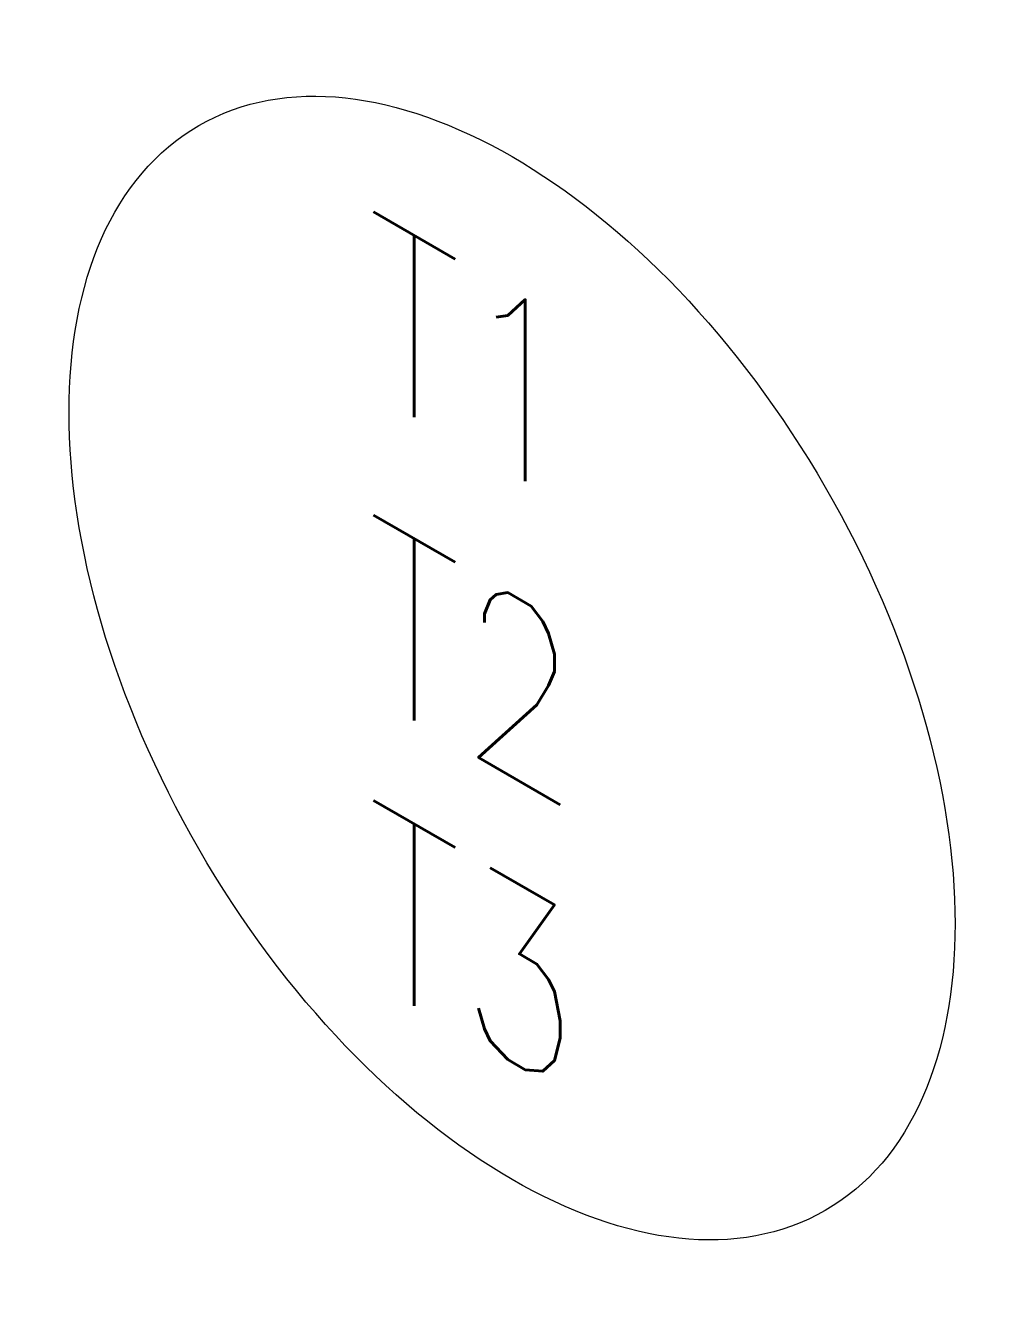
# Model space of a CAD drawing. Header units: millimetres. Extents: x -10127.9 to -10126.67, y -64.93 to -63.3.
import ezdxf
from ezdxf.enums import TextEntityAlignment as Align

# ---------------------------------------------------------------- set-up
doc = ezdxf.new("R2010")
doc.units = ezdxf.units.MM
doc.layers.add('Tub_iso_símbolos', color=2, linetype='Continuous')
doc.styles.add('r80', font='romans.shx')

msp = doc.modelspace()

# ---------------------------------------------------------------- linework, layer by layer
at = {"layer": 'Tub_iso_símbolos', "color": 1}
msp.add_ellipse((-10127.2841, -64.115), major_axis=(0.398, -0.6894), ratio=0.57735, dxfattribs=at)

# ---------------------------------------------------------------- texts
at = {"layer": 'Tub_iso_símbolos', "style": 'r80', "oblique": 330}
for tag, p in [('T1', (-10127.2841, -63.7524)), ('T2', (-10127.2841, -64.1378)), ('T3', (-10127.2841, -64.5004))]:
    msp.add_attdef(tag, text='', height=0.2, rotation=329.9999, dxfattribs=at).set_placement(p, align=Align.MIDDLE_CENTER)

doc.saveas('drawing.dxf')
